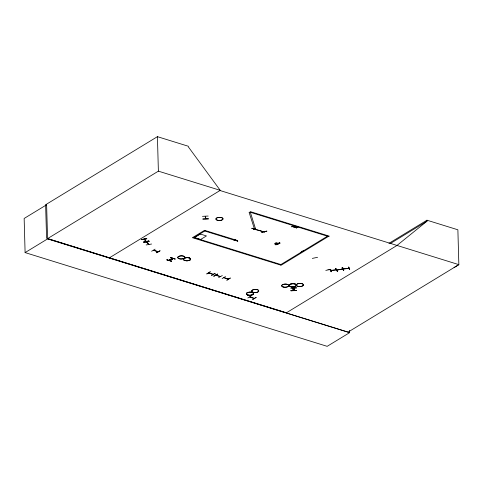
<?xml version="1.0" encoding="UTF-8"?>
<svg xmlns="http://www.w3.org/2000/svg" width="483" height="483" viewBox="0 0 483 483"><rect width="100%" height="100%" fill="white"/><g stroke="black" fill="none" stroke-linecap="round" stroke-linejoin="round"><path stroke-width="0.72" d="M202.462 216.342L208.155 216.046M205.275 216.638L205.571 218.618M141.459 239.634L146.79 238.614M144.006 242.496L149.428 241.548M293.622 225.76L293.495 226.382L294.805 226.122M296.58 226.678L296.447 227.3L297.763 227.04M261.677 232.317L266.833 231.103M261.792 232.383L266.833 231.128M317.585 257.288L312.332 258.405M233.235 239.683L237.787 241.077L233.428 239.58M233.392 239.55L237.775 241.089M166.834 259.902L171.519 261.194L166.846 259.86M166.991 259.763L171.519 261.194M205.51 216.613L205.221 216.613M205.861 218.805L205.456 216.384M153.624 250.381L158.104 251.758M208.62 273.004L213.178 274.404M215.714 275.189L220.272 276.602M249.753 297.075L254.299 298.488M301.694 251.359L302.267 251.377L301.76 251.232M168.809 260.319L172.268 258.242M168.996 260.367L172.467 258.29M247.839 297.975L251.323 295.874M276.028 244.839L279.488 242.756M151.638 251.263L155.091 249.156M206.73 273.891L210.153 271.802M206.923 273.939L210.359 271.851M213.8 276.119L217.489 274.109L213.824 276.089M214.011 276.143L217.447 274.048M225.525 276.566L222.126 278.631M335.993 268.808L335.685 268.856L337.611 271.114M331.121 271.79L329.835 269.339L331.429 271.76L330.118 269.339M342.501 267.721L343.787 270.166L342.525 267.697M343.733 270.124L342.731 267.679M235.613 240.268L236.169 240.099L235.77 240.317M254.161 229.159L253.599 229.292L253.998 229.075M293.302 287.989L293.344 290.482M342.302 269.194L336.85 270.033M170.692 259.492L171.157 259.619M293.368 289.208L294.002 289.19M294.008 289.365L293.374 289.383M343.389 268.856L348.937 268.421M293.429 289.202L293.887 289.395M264.575 232.118L264.557 231.87M277.357 243.498L276.216 243.16L275.256 243.649L276.318 244.054L277.55 243.698M277.803 243.649L277.327 243.48M328.253 269.574L327.993 269.635M235.662 240.22L235.946 240.039M144.049 239.23L146.089 241.536M145.884 241.307L146.047 241.246M397.008 245.442L426.984 221.196L426.96 220.2L457.878 229.793L458.85 264.636L454.074 267.582M348.865 268.439L343.377 268.971M397.274 245.286L286.19 312.924L348.032 332.111L458.85 264.636L219.97 190.501L220.224 190.338L188.364 146.898L188.346 146.258L157.422 136.665L46.603 204.14L47.575 238.91L25.104 252.591L24.15 218.461L46.622 204.78M109.146 257.976L220.272 190.35L158.388 171.151L47.563 238.626L286.449 312.761M156.697 252.814L160.127 250.725L156.48 252.706M193.991 237.57L205.432 230.596M250.2 212.218L250.864 211.814L329.255 236.139L328.585 236.549L250.2 212.218L249.101 212.315L254.402 228.833L255.495 228.743L250.188 211.796M215.189 273.36L211.524 275.413L214.995 273.287M222.295 275.57L218.654 277.58M275.95 242.834L274.489 243.77C276.264 245.581 280.436 242.828 276.083 242.871M230.397 278.087L226.968 280.194M280.243 264.95L327.396 236.241M328.283 236.513L281.13 265.221L192.433 237.696L204.55 230.325L235.819 240.027L235.149 240.437L204.768 231.007M388.942 243.347L426.96 220.2M390.349 243.504L426.984 221.196M349.577 330.426L349.638 332.654L327.166 346.335L25.104 252.591M256.539 229.685L251.854 228.32M278.244 244.054L277.894 243.812L278.286 243.939M300.535 252.458L304.163 250.423M256.153 297.395L252.627 299.49L256.129 297.377M169.038 260.422L172.509 258.345M262.885 231.665L263.368 231.816M170.946 259.329L171.374 259.401M280.291 243.076L275.147 244.301M331.042 269.321L325.79 270.402M336.24 269.912L330.758 270.492L336.174 269.792M153.666 250.266L158.176 251.655M223.931 277.634L228.489 279.047M302.141 251.468L301.712 251.347M249.88 296.985L254.342 298.373M295.173 226.237L293.495 226.563L293.356 227.342L293.139 226.618L291.484 226.762L293.133 226.442L293.266 225.368L293.616 225.47M298.132 227.155L296.453 227.481L296.314 228.26L296.097 227.535L294.443 227.68L296.091 227.36L296.224 226.286L296.574 226.388M144.242 239.483L144.175 239.447M143.529 241.977L148.861 240.957M148.957 241.108L143.62 242.116L148.842 241.011M146.162 244.947L151.602 244.024M341.729 267.872L343.413 270.275M335.981 268.584L335.673 268.633L337.031 271.005M215.877 275.135L220.314 276.493M228.296 279.108L223.889 277.743M278.172 244.042L277.816 243.933M348.744 267.117L348.436 267.147L349.722 269.58L348.738 267.087L349.444 269.532M342.501 267.733L342.809 267.703M336.929 270.033L342.248 269.097M202.878 219.119L208.578 218.841L202.86 218.956M290.814 288.007L296.526 287.814M296.556 290.476L290.851 290.748L296.556 290.422M170.529 257.644L175.051 259.057M144.236 239.194L146.258 241.452M148.692 244.163L148.945 244.398L146.82 242.363M146.917 242.4L146.669 242.158L148.631 244.416M208.855 272.937L213.22 274.29M254.686 229.123L255.217 229.286M193.103 237.292L280.907 264.545M285.471 312.7L46.567 238.234L45.625 204.387M47.575 238.91L349.638 332.654M303.934 250.387L300.722 252.537M294.304 288.001L294.328 290.5M230.186 278.003L226.775 280.11M264.328 231.925L264.732 232.027M337.369 271.186L335.709 268.814L337.345 271.229M294.056 290.464L294.026 287.946L294.02 290.537M290.82 288.031L296.526 287.953M157.422 136.665L158.388 171.151M296.556 290.603L290.851 290.748M293.356 288.037L293.386 290.555M141.368 239.568L146.808 238.705L141.374 239.568M275.823 244.79L279.53 242.816L275.841 244.79M293.042 288.013L293.066 290.561L293.066 288.007M255.235 229.226L254.939 229.407L262.849 231.55L255.235 229.226M200.312 234.032L194.492 237.576L200.632 239.477L206.452 235.939L200.312 234.032M251.999 228.272L256.539 229.697L251.999 228.26M170.692 257.596L175.22 259.027L170.692 257.584M173.047 258.447L169.581 260.548L173.053 258.471M173.246 258.544L169.768 260.621L173.264 258.574M253.086 292.281A3.544 1.564 -1.6 0 0 258.731 291.098A3.544 1.564 -1.6 0 0 253.829 289.577A3.568 1.576 -1.6 0 0 253.068 292.293A3.568 1.576 -1.6 0 0 258.755 291.098A3.568 1.576 -1.6 0 0 253.823 289.565A3.544 1.564 -1.6 0 0 253.086 292.281M247.797 295.022A3.562 1.57 -1.6 0 0 253.472 293.833A3.562 1.57 -1.6 0 0 248.552 292.306A3.562 1.57 -1.6 0 0 247.797 295.022A3.568 1.576 -1.6 0 0 253.478 293.845A3.568 1.576 -1.6 0 0 248.546 292.312A3.568 1.576 -1.6 0 0 247.797 295.041M247.809 295.028A3.544 1.564 -1.6 0 0 253.46 293.845A3.544 1.564 -1.6 0 0 248.558 292.324A3.544 1.564 -1.6 0 0 247.809 295.028M217.326 220.218A3.544 1.564 -1.6 0 0 222.977 219.034A3.568 1.576 -1.6 0 0 218.062 217.501A3.568 1.576 -1.6 0 0 217.314 220.224A3.568 1.576 -1.6 0 0 222.995 219.034A3.544 1.564 -1.6 0 0 218.075 217.513A3.544 1.564 -1.6 0 0 217.326 220.218M297.733 286.286A3.544 1.564 -1.6 0 0 303.384 285.097A3.568 1.576 -1.6 0 0 298.476 283.569A3.568 1.576 -1.6 0 0 297.721 286.292A3.568 1.576 -1.6 0 0 303.409 285.097A3.544 1.564 -1.6 0 0 298.482 283.575A3.544 1.564 -1.6 0 0 297.733 286.286M290.681 286.564A3.562 1.57 -1.6 0 0 296.357 285.375A3.562 1.57 -1.6 0 0 291.43 283.847A3.562 1.57 -1.6 0 0 290.681 286.564A3.568 1.576 -1.6 0 0 296.363 285.387A3.568 1.576 -1.6 0 0 291.43 283.853A3.568 1.576 -1.6 0 0 290.675 286.576A3.544 1.564 -1.6 0 0 296.339 285.387A3.544 1.564 -1.6 0 0 291.436 283.859A3.544 1.564 -1.6 0 0 290.688 286.57M283.098 286.962A3.544 1.564 -1.6 0 0 288.749 285.779A3.568 1.576 -1.6 0 0 283.835 284.245A3.568 1.576 -1.6 0 0 283.086 286.974A3.568 1.576 -1.6 0 0 288.768 285.779A3.544 1.564 -1.6 0 0 283.847 284.258A3.544 1.564 -1.6 0 0 283.098 286.962M179.205 258.725A3.562 1.57 -1.6 0 0 184.88 257.53A3.562 1.57 -1.6 0 0 179.954 256.002A3.562 1.57 -1.6 0 0 179.205 258.725A3.568 1.576 -1.6 0 0 184.886 257.542A3.568 1.576 -1.6 0 0 179.954 256.014A3.568 1.576 -1.6 0 0 179.205 258.737M184.904 260.494A3.562 1.57 -1.6 0 0 190.58 259.299A3.562 1.57 -1.6 0 0 185.653 257.771A3.562 1.57 -1.6 0 0 184.904 260.494A3.568 1.576 -1.6 0 0 190.586 259.311A3.568 1.576 -1.6 0 0 185.653 257.777A3.568 1.576 -1.6 0 0 184.898 260.506A3.544 1.564 -1.6 0 0 190.562 259.311A3.544 1.564 -1.6 0 0 185.659 257.789A3.544 1.564 -1.6 0 0 184.911 260.5"/></g></svg>
